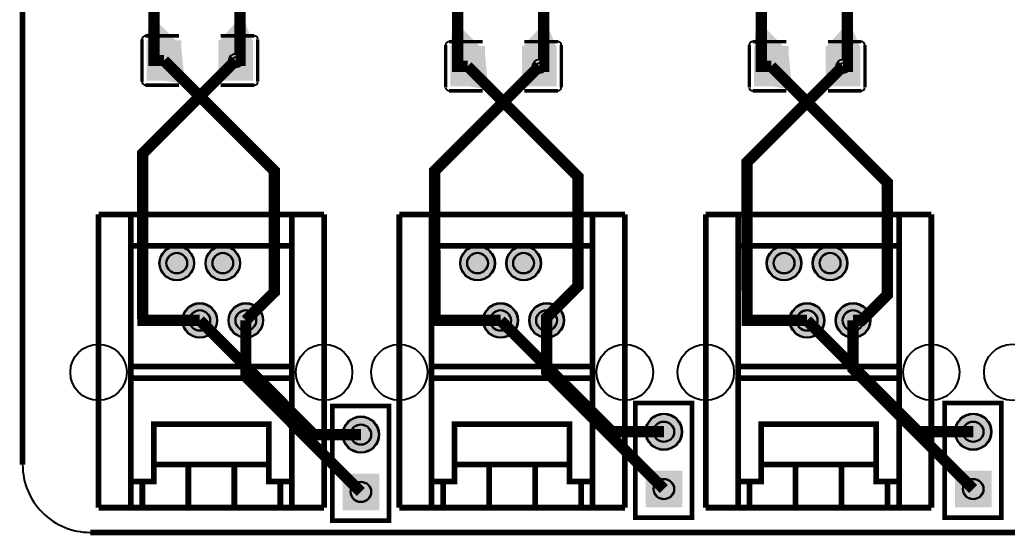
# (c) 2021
# Model space of a CAD drawing. Header units: millimetres. Extents: x 6 to 157, y 23 to 115.
# Drawn here: x 6.87 to 50.66, y 22.87 to 45.72 of the extents above; entities that cross this region are included whole.
import ezdxf

# ---------------------------------------------------------------- set-up
doc = ezdxf.new("R2010")
doc.units = ezdxf.units.MM
for name, color, linetype, true_color in [('BoardOutLine', 7, 'Continuous', 0xff00ff), ('BottomLayer', 7, 'Continuous', 0x0000ff), ('BottomSolderMaskLayer', 7, 'Continuous', 0xaa00ff), ('Hole', 7, 'Continuous', 0x222222), ('Multi-Layer', 7, 'Continuous', 0xc0c0c0), ('TopLayer', 7, 'Continuous', 0xff0000), ('TopPasteMaskLayer', 7, 'Continuous', 0x808080), ('TopSilkLayer', 7, 'Continuous', 0xffcc00), ('TopSolderMaskLayer', 7, 'Continuous', 0x800080)]:
    doc.layers.add(name, color=color, linetype=linetype, true_color=true_color)

msp = doc.modelspace()

# ---------------------------------------------------------------- hatches: boundary and pattern name
at = {"layer": 'BottomLayer'}
for points in [[(16.236215392430722, 44.13460756921518), (16.66702057404109, 43.70330708661413), (16.41264160528317, 43.526677673355266), (16.059291338582625, 43.880434340868646)], [(29.69811785623574, 43.88073152146296), (30.12917195834393, 43.44967741935477), (29.874894589789392, 43.272900685801346), (29.521341122682315, 43.626454152908195)], [(43.160144780289556, 43.88073152146296), (43.59119888239775, 43.44967741935477), (43.33692151384321, 43.272900685801346), (42.98336804673613, 43.626454152908195)], [(14.85748031496064, 33.14498602997196), (14.85698247396499, 31.644986029972074), (14.10714757429514, 32.145234950469785), (14.10731521463049, 32.645234950469785)], [(15.387561595123088, 32.92531623063235), (14.326901193802314, 31.864655829311573), (15.210784861569664, 31.68787909575815), (15.56433832867674, 32.04143256286511)], [(28.192567945135806, 33.14498602997196), (28.192072644145355, 31.644986029972074), (27.442237744475506, 32.145234950469785), (27.442402844805883, 32.645234950469785)], [(28.72265430530865, 32.92531369062738), (27.66198628397251, 31.864660909321742), (28.54586995173986, 31.687876555753064), (28.899423418846936, 32.04143002285991)], [(41.7815951231903, 33.14498602997196), (41.78109982219962, 31.644986029972074), (41.03126492253, 32.145234950469785), (41.03143002286015, 32.645234950469785)], [(42.31168148336292, 32.92531369062738), (41.251013462027004, 31.864660909321742), (42.134897129794126, 31.687876555753064), (42.4884505969012, 32.04143002285991)], [(21.99994157988317, 26.546611633223165), (21.99994157988317, 28.12141478282956), (21.212540005079973, 27.584013208026363), (21.212540005079973, 27.084013208026363)], [(35.43307086614186, 26.67361188722373), (35.43307086614186, 28.24841503683001), (34.645669291338436, 27.711013462026926), (34.645669291338436, 27.211013462026813)], [(49.14909829819658, 26.67361188722373), (49.14909829819658, 28.24841503683001), (48.36169672339338, 27.711013462026926), (48.36169672339338, 27.211013462026813)]]:
    msp.add_hatch(color=256, dxfattribs=at).paths.add_polyline_path(points)
at = {"layer": 'BottomSolderMaskLayer'}
for points in [[(13.061785623571211, 34.9349758699517, 1), (14.612585725171414, 34.9349758699517, 1)], [(15.10191770383534, 34.9349758699517, 1), (16.652717805435543, 34.9349758699517, 1)], [(26.396558293116584, 34.9349758699517, 1), (27.947358394716787, 34.9349758699517, 1)], [(28.436944373888707, 34.9349758699517, 1), (29.98774447548891, 34.9349758699517, 1)], [(39.98558547117085, 34.9349758699517, 1), (41.53638557277105, 34.9349758699517, 1)], [(42.0259715519432, 34.9349758699517, 1), (43.5767716535434, 34.9349758699517, 1)], [(14.08185166370339, 32.39497078994157, 1), (15.632651765303592, 32.39497078994157, 1)], [(16.121729743459525, 32.39497078994157, 1), (17.672529845059728, 32.39497078994157, 1)], [(27.416878333756756, 32.39497078994157, 1), (28.96767843535696, 32.39497078994157, 1)], [(29.456756413512892, 32.39497078994157, 1), (31.007556515113095, 32.39497078994157, 1)], [(41.00590551181125, 32.39497078994157, 1), (42.55670561341145, 32.39497078994157, 1)], [(43.045783591567385, 32.39497078994157, 1), (44.59658369316759, 32.39497078994157, 1)], [(21.18719837439675, 27.33401066802128, 1), (22.81280162560325, 27.33401066802128, 1)], [(34.62026924053861, 27.461010922021842, 1), (36.24587249174511, 27.461010922021842, 1)], [(48.33629667259333, 27.461010922021842, 1), (49.96189992379983, 27.461010922021842, 1)], [(21.18725081321122, 25.606859652428852), (22.812854064417934, 25.606859652428852), (22.812854064417934, 23.98125640122248), (21.18725081321122, 23.98125640122248)], [(34.62026924053839, 25.733859906429416), (36.245872491745104, 25.733859906429416), (36.245872491745104, 24.108256655223045), (34.62026924053839, 24.108256655223045)], [(48.33629667259311, 25.733859906429416), (49.96189992380005, 25.733859906429416), (49.96189992380005, 24.108256655223045), (48.33629667259311, 24.108256655223045)]]:
    msp.add_hatch(color=256, dxfattribs=at).paths.add_polyline_path(points)
at = {"layer": 'Multi-Layer'}
for points in [[(13.087185674371312, 34.9349758699517, 1), (14.587185674371312, 34.9349758699517, 1)], [(15.127317754635442, 34.9349758699517, 1), (16.627317754635442, 34.9349758699517, 1)], [(26.421958343916685, 34.9349758699517, 1), (27.921958343916685, 34.9349758699517, 1)], [(28.46234442468881, 34.9349758699517, 1), (29.96234442468881, 34.9349758699517, 1)], [(40.01098552197095, 34.9349758699517, 1), (41.51098552197095, 34.9349758699517, 1)], [(42.0513716027433, 34.9349758699517, 1), (43.5513716027433, 34.9349758699517, 1)], [(14.10725171450349, 32.39497078994157, 1), (15.60725171450349, 32.39497078994157, 1)], [(16.147129794259627, 32.39497078994157, 1), (17.647129794259627, 32.39497078994157, 1)], [(27.442278384556857, 32.39497078994157, 1), (28.942278384556857, 32.39497078994157, 1)], [(29.482156464312993, 32.39497078994157, 1), (30.982156464312993, 32.39497078994157, 1)], [(41.03130556261135, 32.39497078994157, 1), (42.53130556261135, 32.39497078994157, 1)], [(43.07118364236749, 32.39497078994157, 1), (44.57118364236749, 32.39497078994157, 1)], [(21.212598425196852, 27.33401066802128, 1), (22.787401574803148, 27.33401066802128, 1)], [(34.64566929133871, 27.461010922021842, 1), (36.22047244094501, 27.461010922021842, 1)], [(48.36169672339343, 27.461010922021842, 1), (49.936499872999725, 27.461010922021842, 1)], [(21.212649225298264, 25.581457962915806), (22.787452374904888, 25.581457962915806), (22.787452374904888, 24.006654813309638), (21.212649225298264, 24.006654813309638)], [(34.645669291338436, 25.70845821691637), (36.22047244094506, 25.70845821691637), (36.22047244094506, 24.133655067310087), (34.645669291338436, 24.133655067310087)], [(48.36169672339338, 25.70845821691637), (49.936499872999775, 25.70845821691637), (49.936499872999775, 24.133655067310087), (48.36169672339338, 24.133655067310087)]]:
    msp.add_hatch(color=256, dxfattribs=at).paths.add_polyline_path(points)
at = {"layer": 'TopLayer'}
for points in [[(12.524036068072292, 44.78309372618742), (13.82702565405134, 44.78309372618742), (13.07702565405134, 45.53309372618742), (12.57702565405134, 45.53309372618742)], [(17.194023368046828, 44.78309372618742), (15.709027178054384, 44.78309372618742), (16.387033274066653, 45.53309372618742), (16.887033274066653, 45.53309372618742)], [(25.986062992126108, 44.529029718059405), (27.289052578105156, 44.529029718059405), (26.539052578105384, 45.279029718059405), (26.039052578105156, 45.279029718059405)], [(30.656050292100645, 44.529029718059405), (29.17111506223, 44.529029718059405), (29.84906019812024, 45.279029718059405), (30.34906019812047, 45.279029718059405)], [(39.448089916179924, 44.529029718059405), (40.75107950215897, 44.529029718059405), (40.0010795021592, 45.279029718059405), (39.50107950215897, 45.279029718059405)], [(44.11807721615446, 44.529029718059405), (42.63314198628382, 44.529029718059405), (43.31108712217406, 45.279029718059405), (43.811087122174285, 45.279029718059405)], [(14.009017018034001, 44.78310896621781), (14.009017018034001, 43.05509271018536), (12.524028448056924, 43.05509271018536), (12.524028448056924, 44.78310896621781)], [(14.009032258064508, 44.78309372618742), (13.131404622809214, 43.055069850139716), (13.906720853441811, 42.92537465074918), (14.144884429769036, 43.39431546863091)], [(15.709042418084891, 44.78310896621781), (15.709042418084891, 43.05509271018536), (17.194030988061968, 43.05509271018536), (17.194030988061968, 44.78310896621781)], [(16.209700279400522, 44.10437388874766), (16.693535687071517, 43.73354330708662), (16.887033274066653, 43.96926593853186), (16.387033274066653, 44.352484124968214)], [(27.471043942088045, 44.52905765811522), (27.471043942088045, 42.801041402082774), (25.98605537211074, 42.801041402082774), (25.98605537211074, 44.52905765811522)], [(27.470998221996524, 44.529029718059405), (26.59365252730504, 42.8010693421387), (27.368872237744654, 42.67124714249428), (27.606992633985328, 43.140233680467304)], [(29.171069342138708, 44.52905765811522), (29.171069342138708, 42.801041402082774), (30.656057912115784, 42.801041402082774), (30.656057912115784, 44.52905765811522)], [(40.93307086614186, 44.52905765811522), (40.93307086614186, 42.801041402082774), (39.44808229616456, 42.801041402082774), (39.44808229616456, 44.52905765811522)], [(40.93302514605034, 44.529029718059405), (40.055679451358856, 42.8010693421387), (40.83089916179847, 42.67124714249428), (41.069019558039145, 43.140233680467304)], [(42.633096266192524, 44.52905765811522), (42.633096266192524, 42.801041402082774), (44.1180848361696, 42.801041402082774), (44.1180848361696, 44.52905765811522)], [(29.67172720345434, 43.8506197612395), (30.155562611125333, 43.47978917957823), (30.34906019812047, 43.71551435102867), (29.84906019812024, 44.098732537465025)], [(43.133754127508155, 43.8506197612395), (43.61758953517915, 43.47978917957823), (43.811087122174285, 43.71551435102867), (43.31108712217406, 44.098732537465025)], [(17.426992633985265, 31.864208788417614), (16.367228854457835, 32.92576581153162), (17.25126238252483, 33.10179324358637), (17.604516129032163, 32.74794259588509)], [(30.82045720091446, 31.929822199644377), (29.643817627635144, 32.860152400304855), (30.499860299720694, 33.13941833883655), (30.894744729489503, 32.82719583439166)], [(44.12293116586238, 31.708374396748695), (43.51939801879598, 33.08160020320031), (44.39983235966474, 32.94236220472442), (44.61572263144535, 32.45114554229099)], [(17.64710947421895, 32.39399542799083), (16.14711201422392, 32.39597917195829), (16.64611887223782, 31.64531877063746), (17.14611887223782, 31.644655829311546)], [(30.982136144272317, 32.39399542799083), (29.482138684277288, 32.39597917195829), (29.981145542291188, 31.64531877063746), (30.481145542291188, 31.644655829311546)], [(44.57116332232658, 32.39399542799083), (43.07116586233178, 32.39597917195829), (43.570172720345454, 31.64531877063746), (44.070172720345454, 31.644655829311546)], [(21.212639065278154, 24.15881381762756), (22.618394716789453, 25.58143510287016), (21.564043688087395, 25.581475742951397), (21.212598425196802, 25.225814071628065)], [(34.64564389128782, 24.290259080518013), (36.05588265176539, 25.70843535687061), (34.9981965963932, 25.708445516890947), (34.64563627127268, 25.35389890779777)], [(48.36167132334276, 24.290259080518013), (49.7719100838201, 25.70843535687061), (48.71422402844814, 25.708445516890947), (48.361663703327395, 25.35389890779777)]]:
    msp.add_hatch(color=256, dxfattribs=at).paths.add_polyline_path(points)
at = {"layer": 'TopPasteMaskLayer'}
for points in [[(14.009017018034001, 44.68310896621779), (14.009017018034001, 44.31285242570482), (13.909017018034092, 44.212852425704796), (13.604114808229724, 44.212852425704796), (13.504114808229588, 44.11285242570489), (13.504114808229588, 43.7253492506984), (13.604114808229724, 43.62534925069849), (13.909017018034092, 43.62534925069849), (14.009017018034001, 43.52534925069847), (14.009017018034001, 43.155092710185386), (13.909017018034092, 43.05509271018536), (12.624028448056833, 43.05509271018536), (12.524028448056924, 43.155092710185386), (12.524028448056924, 44.68310896621779), (12.624028448056833, 44.78310896621781), (13.909017018034092, 44.78310896621781)], [(15.709042418084891, 44.68310896621779), (15.709042418084891, 44.31285242570482), (15.8090424180848, 44.212852425704796), (16.11394462788917, 44.212852425704796), (16.213944627889305, 44.11285242570489), (16.213944627889305, 43.7253492506984), (16.11394462788917, 43.62534925069849), (15.8090424180848, 43.62534925069849), (15.709042418084891, 43.52534925069847), (15.709042418084891, 43.155092710185386), (15.8090424180848, 43.05509271018536), (17.09403098806206, 43.05509271018536), (17.194030988061968, 43.155092710185386), (17.194030988061968, 44.68310896621779), (17.09403098806206, 44.78310896621781), (15.8090424180848, 44.78310896621781)], [(27.471043942088045, 44.4290576581152), (27.471043942088045, 44.058801117602115), (27.37104394208791, 43.958801117602206), (27.06614173228354, 43.958801117602206), (26.966141732283404, 43.858801117602184), (26.966141732283404, 43.47129794259581), (27.06614173228354, 43.3712979425959), (27.37104394208791, 43.3712979425959), (27.471043942088045, 43.27129794259588), (27.471043942088045, 42.9010414020828), (27.37104394208791, 42.801041402082774), (26.08605537211065, 42.801041402082774), (25.98605537211074, 42.9010414020828), (25.98605537211074, 44.4290576581152), (26.08605537211065, 44.52905765811522), (27.37104394208791, 44.52905765811522)], [(29.171069342138708, 44.4290576581152), (29.171069342138708, 44.058801117602115), (29.271069342138844, 43.958801117602206), (29.575971551943212, 43.958801117602206), (29.67597155194335, 43.858801117602184), (29.67597155194335, 43.47129794259581), (29.575971551943212, 43.3712979425959), (29.271069342138844, 43.3712979425959), (29.171069342138708, 43.27129794259588), (29.171069342138708, 42.9010414020828), (29.271069342138844, 42.801041402082774), (30.556057912115875, 42.801041402082774), (30.656057912115784, 42.9010414020828), (30.656057912115784, 44.4290576581152), (30.556057912115875, 44.52905765811522), (29.271069342138844, 44.52905765811522)], [(40.93307086614186, 44.4290576581152), (40.93307086614186, 44.058801117602115), (40.833070866141725, 43.958801117602206), (40.52816865633736, 43.958801117602206), (40.42816865633722, 43.858801117602184), (40.42816865633722, 43.47129794259581), (40.52816865633736, 43.3712979425959), (40.833070866141725, 43.3712979425959), (40.93307086614186, 43.27129794259588), (40.93307086614186, 42.9010414020828), (40.833070866141725, 42.801041402082774), (39.548082296164466, 42.801041402082774), (39.44808229616456, 42.9010414020828), (39.44808229616456, 44.4290576581152), (39.548082296164466, 44.52905765811522), (40.833070866141725, 44.52905765811522)], [(42.633096266192524, 44.4290576581152), (42.633096266192524, 44.058801117602115), (42.73309626619266, 43.958801117602206), (43.03799847599703, 43.958801117602206), (43.137998475997165, 43.858801117602184), (43.137998475997165, 43.47129794259581), (43.03799847599703, 43.3712979425959), (42.73309626619266, 43.3712979425959), (42.633096266192524, 43.27129794259588), (42.633096266192524, 42.9010414020828), (42.73309626619266, 42.801041402082774), (44.01808483616969, 42.801041402082774), (44.1180848361696, 42.9010414020828), (44.1180848361696, 44.4290576581152), (44.01808483616969, 44.52905765811522), (42.73309626619266, 44.52905765811522)]]:
    msp.add_hatch(color=256, dxfattribs=at).paths.add_polyline_path(points)
at = {"layer": 'TopSolderMaskLayer'}
for points in [[(14.03441924107824, 44.80851312397749), (14.03441924107824, 43.029696019624794), (12.498631438398661, 43.029696019624794), (12.498631438398661, 44.80851312397749)], [(15.683640195040653, 44.80851312397749), (15.683640195040653, 43.029696019624794), (17.21942799772023, 43.029696019624794), (17.21942799772023, 44.80851312397749)], [(27.496446165132284, 44.554460322435034), (27.496446165132284, 42.77564321808245), (25.960658362452477, 42.77564321808245), (25.960658362452477, 44.554460322435034)], [(29.14566711909424, 44.554460322435034), (29.14566711909424, 42.77564321808245), (30.681454921774048, 42.77564321808245), (30.681454921774048, 44.554460322435034)], [(40.9584730891861, 44.554460322435034), (40.9584730891861, 42.77564321808245), (39.422685286506294, 42.77564321808245), (39.422685286506294, 44.554460322435034)], [(42.60769404314806, 44.554460322435034), (42.60769404314806, 42.77564321808245), (44.14348184582809, 42.77564321808245), (44.14348184582809, 44.554460322435034)], [(13.061785623571211, 34.9349758699517, 1), (14.612585725171414, 34.9349758699517, 1)], [(15.10191770383534, 34.9349758699517, 1), (16.652717805435543, 34.9349758699517, 1)], [(26.396558293116584, 34.9349758699517, 1), (27.947358394716787, 34.9349758699517, 1)], [(28.436944373888707, 34.9349758699517, 1), (29.98774447548891, 34.9349758699517, 1)], [(39.98558547117085, 34.9349758699517, 1), (41.53638557277105, 34.9349758699517, 1)], [(42.0259715519432, 34.9349758699517, 1), (43.5767716535434, 34.9349758699517, 1)], [(14.08185166370339, 32.39497078994157, 1), (15.632651765303592, 32.39497078994157, 1)], [(16.121729743459525, 32.39497078994157, 1), (17.672529845059728, 32.39497078994157, 1)], [(27.416878333756756, 32.39497078994157, 1), (28.96767843535696, 32.39497078994157, 1)], [(29.456756413512892, 32.39497078994157, 1), (31.007556515113095, 32.39497078994157, 1)], [(41.00590551181125, 32.39497078994157, 1), (42.55670561341145, 32.39497078994157, 1)], [(43.045783591567385, 32.39497078994157, 1), (44.59658369316759, 32.39497078994157, 1)], [(21.18719837439675, 27.33401066802128, 1), (22.81280162560325, 27.33401066802128, 1)], [(34.62026924053861, 27.461010922021842, 1), (36.24587249174511, 27.461010922021842, 1)], [(48.33629667259333, 27.461010922021842, 1), (49.96189992379983, 27.461010922021842, 1)], [(21.18725081321122, 25.606859652428852), (22.812854064417934, 25.606859652428852), (22.812854064417934, 23.98125640122248), (21.18725081321122, 23.98125640122248)], [(34.62026924053839, 25.733859906429416), (36.245872491745104, 25.733859906429416), (36.245872491745104, 24.108256655223045), (34.62026924053839, 24.108256655223045)], [(48.33629667259311, 25.733859906429416), (49.96189992380005, 25.733859906429416), (49.96189992380005, 24.108256655223045), (48.33629667259311, 24.108256655223045)]]:
    msp.add_hatch(color=256, dxfattribs=at).paths.add_polyline_path(points)

# ---------------------------------------------------------------- linework, layer by layer
at = {"layer": 'BoardOutLine', "const_width": 0.25400050800101603}
for points in [[(7.000025400050845, 26.000050800101576), (7.000025400050845, 112.00022860045715)], [(154.00030480060968, 23.000050800101462), (10.000025400050845, 23.000050800101462)]]:
    msp.add_lwpolyline(points, dxfattribs=at)
at = {"layer": 'BoardOutLine'}
msp.add_arc((10.000025400050845, 26.000050800101462), 3.0000000000000004, 179.9999999999993, 270, dxfattribs=at)
at = {"layer": 'BottomLayer', "const_width": 0.5}
for points in [[(16.45161290322585, 43.91922783845564), (12.319024638049314, 39.7866395732791), (12.329184658369286, 32.39522479044956), (14.856489712979283, 32.39522479044956)], [(29.913639827279894, 43.66522733045463), (25.273050546101103, 39.024638049276064), (25.283210566421076, 32.39522479044956), (28.19151638303265, 32.39522479044956)], [(43.37566675133371, 43.66522733045463), (39.1160782321565, 39.40563881127753), (39.12623825247647, 32.39522479044956), (41.78054356108714, 32.39522479044956)], [(14.85725171450349, 32.39497078994157), (19.918211836423552, 27.33401066802128), (22, 27.33401066802128)], [(28.192278384556857, 32.39497078994157), (33.12623825247647, 27.461010922021842), (35.43307086614186, 27.461010922021842)], [(41.78130556261135, 32.39497078994157), (46.715265430530735, 27.461010922021842), (49.14909829819658, 27.461010922021842)]]:
    msp.add_lwpolyline(points, dxfattribs=at)
at = {"layer": 'BottomSolderMaskLayer'}
for centre, radius in [((13.837185674371312, 34.9349758699517), 0.7754000508001018), ((15.877317754635442, 34.9349758699517), 0.7754000508001018), ((27.171958343916685, 34.9349758699517), 0.7754000508001018), ((29.21234442468881, 34.9349758699517), 0.7754000508001018), ((40.76098552197095, 34.9349758699517), 0.7754000508001018), ((42.8013716027433, 34.9349758699517), 0.7754000508001018), ((13.837058674117316, 34.935077470154965), 0.4652531606138482), ((15.877190754381445, 34.935077470154965), 0.4652531606138482), ((27.172085344170682, 34.935077470154965), 0.4652531606138482), ((29.21221742443481, 34.935077470154965), 0.4652531606138482), ((40.76111252222495, 34.935077470154965), 0.4652531606138482), ((42.801244602489305, 34.935077470154965), 0.4652531606138482), ((14.85725171450349, 32.39497078994157), 0.7754000508001018), ((14.857124714249494, 32.39507239014472), 0.4652531606138482), ((16.897129794259627, 32.39497078994157), 0.7754000508001018), ((16.89700279400563, 32.39507239014472), 0.4652531606138482), ((28.192278384556857, 32.39497078994157), 0.7754000508001018), ((28.19215138430286, 32.39507239014472), 0.4652531606138482), ((30.232156464312993, 32.39497078994157), 0.7754000508001018), ((30.232029464058996, 32.39507239014472), 0.4652531606138482), ((41.78130556261135, 32.39497078994157), 0.7754000508001018), ((41.78117856235713, 32.39507239014472), 0.4652531606138482), ((43.82118364236749, 32.39497078994157), 0.7754000508001018), ((43.82105664211326, 32.39507239014472), 0.4652531606138482), ((22, 27.33401066802128), 0.8128016256032513), ((35.43307086614186, 27.461010922021842), 0.8128016256032513), ((49.14909829819658, 27.461010922021842), 0.8128016256032513), ((22.00005080010169, 27.334061468122854), 0.45883962735667416), ((35.43307086614186, 27.461061722123418), 0.45883962735667416), ((49.14909829819658, 27.461061722123418), 0.45883962735667416), ((22.00005080010169, 24.794056388112722), 0.45883962735667416), ((35.43307086614186, 24.921056642113285), 0.45883962735667416), ((49.14909829819658, 24.921056642113285), 0.45883962735667416)]:
    msp.add_circle(centre, radius, dxfattribs=at)
at = {"layer": 'Hole'}
for centre in [(16.45161290322585, 43.91897383794765), (29.913639827279894, 43.66522733045463), (43.37566675133371, 43.66522733045463)]:
    msp.add_circle(centre, 0.15240030480060962, dxfattribs=at)
at = {"layer": 'Multi-Layer'}
for centre, radius in [((16.45161290322585, 43.91897383794765), 0.30480060960121924), ((29.913639827279894, 43.66522733045463), 0.30480060960121924), ((43.37566675133371, 43.66522733045463), 0.30480060960121924), ((13.837185674371312, 34.9349758699517), 0.7500000000000001), ((15.877317754635442, 34.9349758699517), 0.7500000000000001), ((27.171958343916685, 34.9349758699517), 0.7500000000000001), ((29.21234442468881, 34.9349758699517), 0.7500000000000001), ((40.76098552197095, 34.9349758699517), 0.7500000000000001), ((42.8013716027433, 34.9349758699517), 0.7500000000000001), ((13.837058674117316, 34.935077470154965), 0.4500127000254001), ((15.877190754381445, 34.935077470154965), 0.4500127000254001), ((27.172085344170682, 34.935077470154965), 0.4500127000254001), ((29.21221742443481, 34.935077470154965), 0.4500127000254001), ((40.76111252222495, 34.935077470154965), 0.4500127000254001), ((42.801244602489305, 34.935077470154965), 0.4500127000254001), ((14.85725171450349, 32.39497078994157), 0.7500000000000001), ((14.857124714249494, 32.39507239014472), 0.4500127000254001), ((16.897129794259627, 32.39497078994157), 0.7500000000000001), ((16.89700279400563, 32.39507239014472), 0.4500127000254001), ((28.192278384556857, 32.39497078994157), 0.7500000000000001), ((28.19215138430286, 32.39507239014472), 0.4500127000254001), ((30.232156464312993, 32.39497078994157), 0.7500000000000001), ((30.232029464058996, 32.39507239014472), 0.4500127000254001), ((41.78130556261135, 32.39497078994157), 0.7500000000000001), ((41.78117856235713, 32.39507239014472), 0.4500127000254001), ((43.82118364236749, 32.39497078994157), 0.7500000000000001), ((43.82105664211326, 32.39507239014472), 0.4500127000254001), ((10.367284734569466, 30.094996189992344), 1.2500127000254), ((20.3670307340617, 30.094996189992344), 1.2500127000254), ((23.70205740411484, 30.094996189992344), 1.2500127000254), ((33.70205740411484, 30.094996189992344), 1.2500127000254), ((37.291084582169105, 30.094996189992344), 1.2500127000254), ((47.2913385826771, 30.094996189992344), 1.2500127000254), ((50.88036576073159, 30.094996189992344), 1.2500127000254), ((22, 27.33401066802128), 0.7874015748031498), ((35.43307086614186, 27.461010922021842), 0.7874015748031498), ((49.14909829819658, 27.461010922021842), 0.7874015748031498), ((22.00005080010169, 27.334061468122854), 0.4445008890017781), ((35.43307086614186, 27.461061722123418), 0.4445008890017781), ((49.14909829819658, 27.461061722123418), 0.4445008890017781), ((22.00005080010169, 24.794056388112722), 0.4445008890017781), ((35.43307086614186, 24.921056642113285), 0.4445008890017781), ((49.14909829819658, 24.921056642113285), 0.4445008890017781)]:
    msp.add_circle(centre, radius, dxfattribs=at)
at = {"layer": 'TopLayer', "const_width": 0.5}
for points in [[(12.82702565405134, 47.39649479298953), (12.82702565405134, 43.91922783845564), (13.266446532893042, 43.91922783845564)], [(16.637033274066653, 47.39649479298953), (16.637033274066653, 43.91922783845564), (16.45161290322585, 43.91922783845564)], [(26.289052578105156, 47.39649479298953), (26.289052578105156, 43.66522733045463), (26.72847345694686, 43.66522733045463)], [(30.09906019812047, 47.39649479298953), (30.09906019812047, 43.66522733045463), (29.913639827279894, 43.66522733045463)], [(39.75107950215897, 47.39649479298953), (39.75107950215897, 43.66522733045463), (40.190500381000675, 43.66522733045463)], [(43.561087122174285, 47.39649479298953), (43.561087122174285, 43.66522733045463), (43.37566675133371, 43.66522733045463)], [(13.266446532893042, 43.91922783845564), (18.161036322072732, 39.024638049276064), (18.161036322072732, 33.65506731013454), (16.896113792227652, 32.39522479044956)], [(26.72847345694686, 43.66522733045463), (31.62306324612655, 38.77063754127505), (31.62306324612655, 33.909067818135554), (30.23114046228102, 32.517145034290024), (30.23114046228102, 32.39522479044956)], [(40.190500381000675, 43.66522733045463), (45.33909067818149, 38.51663703327404), (45.33909067818149, 33.52806705613409), (44.206248412496734, 32.39522479044956), (43.82016764033551, 32.39522479044956)], [(16.896113792227652, 32.39522479044956), (16.896113792227652, 29.89585979171943), (21.998983997968026, 24.79298958597917)], [(30.23114046228102, 32.39522479044956), (30.23114046228102, 30.121920243840464), (35.43307086614186, 24.91998983997962)], [(43.82016764033551, 32.39522479044956), (43.82016764033551, 30.248920497841027), (49.14909829819658, 24.91998983997962)]]:
    msp.add_lwpolyline(points, dxfattribs=at)
at = {"layer": 'TopSilkLayer'}
for points, const_width in [([(12.29542799085607, 44.85930911861817), (12.29542799085607, 42.978892557785)], 0.15240030480060962), ([(13.932816865633868, 45.01170942341878), (12.447828295656564, 45.01170942341878)], 0.15240030480060962), ([(15.785242570485025, 45.01170942341878), (17.27023114046233, 45.01170942341878)], 0.15240030480060962), ([(17.422631445262823, 44.85930911861817), (17.422631445262823, 42.978892557785)], 0.15240030480060962), ([(25.757454914909886, 44.60525781051558), (25.757454914909886, 42.72484124968241)], 0.15240030480060962), ([(27.394843789687684, 44.75765811531619), (25.90985521971038, 44.75765811531619)], 0.15240030480060962), ([(29.24726949453907, 44.75765811531619), (30.732258064516145, 44.75765811531619)], 0.15240030480060962), ([(30.88465836931664, 44.60525781051558), (30.88465836931664, 42.72484124968241)], 0.15240030480060962), ([(39.2194818389637, 44.60525781051558), (39.2194818389637, 42.72484124968241)], 0.15240030480060962), ([(40.8568707137415, 44.75765811531619), (39.371882143764196, 44.75765811531619)], 0.15240030480060962), ([(42.709296418592885, 44.75765811531619), (44.19428498856996, 44.75765811531619)], 0.15240030480060962), ([(44.346685293370456, 44.60525781051558), (44.346685293370456, 42.72484124968241)], 0.15240030480060962), ([(12.447828295656564, 42.826492252984394), (13.932816865633868, 42.826492252984394)], 0.15240030480060962), ([(17.27023114046233, 42.826492252984394), (15.785242570485025, 42.826492252984394)], 0.15240030480060962), ([(25.90985521971038, 42.572440944881805), (27.394843789687684, 42.572440944881805)], 0.15240030480060962), ([(30.732258064516145, 42.572440944881805), (29.24726949453907, 42.572440944881805)], 0.15240030480060962), ([(39.371882143764196, 42.572440944881805), (40.8568707137415, 42.572440944881805)], 0.15240030480060962), ([(44.19428498856996, 42.572440944881805), (42.709296418592885, 42.572440944881805)], 0.15240030480060962), ([(10.36715773431547, 37.09507239014465), (20.367132334264852, 37.09507239014465)], 0.25400050800101603), ([(10.36715773431547, 37.09507239014465), (10.36715773431547, 24.09507239014465)], 0.25400050800101603), ([(11.797104394208873, 24.105054610109164), (11.797104394208873, 37.10502921005832)], 0.25400050800101603), ([(18.93713487426976, 24.10510541021074), (18.93713487426976, 37.10508001016001)], 0.25400050800101603), ([(20.367132334264852, 24.095097790195496), (20.367132334264852, 37.09507239014465)], 0.25400050800101603), ([(23.702184404368836, 37.09507239014465), (33.70215900431822, 37.09507239014465)], 0.25400050800101603), ([(23.702184404368836, 37.09507239014465), (23.702184404368836, 24.09507239014465)], 0.25400050800101603), ([(25.13213106426224, 24.105054610109164), (25.13213106426224, 37.10502921005832)], 0.25400050800101603), ([(32.272161544323126, 24.10510541021074), (32.272161544323126, 37.10508001016001)], 0.25400050800101603), ([(33.70215900431822, 24.095097790195496), (33.70215900431822, 37.09507239014465)], 0.25400050800101603), ([(37.2912115824231, 37.09507239014465), (47.291186182372485, 37.09507239014465)], 0.25400050800101603), ([(37.2912115824231, 37.09507239014465), (37.2912115824231, 24.09507239014465)], 0.25400050800101603), ([(38.721158242316505, 24.105054610109164), (38.721158242316505, 37.10502921005832)], 0.25400050800101603), ([(45.86118872237762, 24.10510541021074), (45.86118872237762, 37.10508001016001)], 0.25400050800101603), ([(47.291186182372485, 24.095097790195496), (47.291186182372485, 37.09507239014465)], 0.25400050800101603), ([(18.93713487426976, 35.70508001016003), (11.79712979425949, 35.70508001016003)], 0.25400050800101603), ([(32.272161544323126, 35.70508001016003), (25.132156464313084, 35.70508001016003)], 0.25400050800101603), ([(45.86118872237762, 35.70508001016003), (38.72118364236735, 35.70508001016003)], 0.25400050800101603), ([(18.93637287274578, 30.35036830073659), (11.796418592837199, 30.35036830073659)], 0.25400050800101603), ([(32.271399542799145, 30.35036830073659), (25.131445262890566, 30.35036830073659)], 0.25400050800101603), ([(45.86042672085341, 30.35036830073659), (38.72047244094483, 30.35036830073659)], 0.25400050800101603), ([(18.93637287274578, 29.839827279654514), (11.796418592837199, 29.839827279654514)], 0.25400050800101603), ([(32.271399542799145, 29.839827279654514), (25.131445262890566, 29.839827279654514)], 0.25400050800101603), ([(45.86042672085341, 29.839827279654514), (38.72047244094483, 29.839827279654514)], 0.25400050800101603), ([(18.93713487426976, 25.250063500127), (17.91711963423927, 25.250063500127), (17.91711963423927, 27.80007620015226), (12.817119634239134, 27.80007620015226), (12.817119634239134, 25.250063500127), (11.79712979425949, 25.250063500127)], 0.25400050800101603), ([(32.272161544323126, 25.250063500127), (31.252146304292637, 25.250063500127), (31.252146304292637, 27.80007620015226), (26.152146304292728, 27.80007620015226), (26.152146304292728, 25.250063500127), (25.132156464313084, 25.250063500127)], 0.25400050800101603), ([(45.86118872237762, 25.250063500127), (44.84117348234713, 25.250063500127), (44.84117348234713, 27.80007620015226), (39.741173482346994, 27.80007620015226), (39.741173482346994, 25.250063500127), (38.72118364236735, 25.250063500127)], 0.25400050800101603), ([(17.91711963423927, 26.015062230124386), (12.817119634239134, 26.015062230124386)], 0.25400050800101603), ([(14.34714249428498, 26.015062230124386), (14.34714249428498, 24.23007366014724)], 0.25400050800101603), ([(16.38712217424427, 26.015062230124386), (16.38712217424427, 24.23007366014724)], 0.25400050800101603), ([(31.252146304292637, 26.015062230124386), (26.152146304292728, 26.015062230124386)], 0.25400050800101603), ([(27.682169164338347, 26.015062230124386), (27.682169164338347, 24.23007366014724)], 0.25400050800101603), ([(29.722148844297635, 26.015062230124386), (29.722148844297635, 24.23007366014724)], 0.25400050800101603), ([(44.84117348234713, 26.015062230124386), (39.741173482346994, 26.015062230124386)], 0.25400050800101603), ([(41.271196342392614, 26.015062230124386), (41.271196342392614, 24.23007366014724)], 0.25400050800101603), ([(43.31117602235213, 26.015062230124386), (43.31117602235213, 24.23007366014724)], 0.25400050800101603), ([(12.307137414274848, 25.250063500127), (12.307137414274848, 24.23007366014724)], 0.25400050800101603), ([(18.4271272542544, 25.250063500127), (18.4271272542544, 24.23007366014724)], 0.25400050800101603), ([(25.642164084328215, 25.250063500127), (25.642164084328215, 24.23007366014724)], 0.25400050800101603), ([(31.762153924307768, 25.250063500127), (31.762153924307768, 24.23007366014724)], 0.25400050800101603), ([(39.23119126238248, 25.250063500127), (39.23119126238248, 24.23007366014724)], 0.25400050800101603), ([(45.35118110236226, 25.250063500127), (45.35118110236226, 24.23007366014724)], 0.25400050800101603), ([(20.367132334264852, 24.095097790195496), (10.367132334264625, 24.095097790195496)], 0.25400050800101603), ([(33.70215900431822, 24.095097790195496), (23.70215900431822, 24.095097790195496)], 0.25400050800101603), ([(47.291186182372485, 24.095097790195496), (37.291186182372485, 24.095097790195496)], 0.25400050800101603)]:
    msp.add_lwpolyline(points, dxfattribs=dict(at, const_width=const_width))
at = {"layer": 'TopSilkLayer', "const_width": 0.20320040640081283}
for points in [[(20.73004826009651, 28.60406400812792), (23.244653289306598, 28.60406400812792), (23.244653289306598, 23.524053848107656), (20.73004826009651, 23.524053848107656), (20.73004826009651, 28.60406400812792)], [(34.16306832613668, 28.731064262128484), (36.67767335534654, 28.731064262128484), (36.67767335534654, 23.651054102108105), (34.16306832613668, 23.651054102108105), (34.16306832613668, 28.731064262128484)], [(47.879095758191625, 28.731064262128484), (50.393700787401485, 28.731064262128484), (50.393700787401485, 23.651054102108105), (47.879095758191625, 23.651054102108105), (47.879095758191625, 28.731064262128484)]]:
    msp.add_lwpolyline(points, close=True, dxfattribs=at)
at = {"layer": 'TopSilkLayer'}
for centre, start, end in [((12.447828295656564, 44.85930911861817), 90, 179.99999999999136), ((17.27023114046233, 44.85930911861817), 0, 90), ((25.90985521971038, 44.60525781051547), 90, 179.99999999999136), ((30.732258064516145, 44.60525781051547), 0, 90), ((39.371882143764196, 44.60525781051547), 90, 179.99999999999136), ((44.19428498856996, 44.60525781051547), 0, 90), ((12.447828295656564, 42.978892557785116), 180, 270), ((17.27023114046233, 42.978892557785116), 270, 0), ((25.90985521971038, 42.72484124968241), 180, 270), ((30.732258064516145, 42.72484124968241), 270, 0), ((39.371882143764196, 42.72484124968241), 180, 270), ((44.19428498856996, 42.72484124968241), 270, 0)]:
    msp.add_arc(centre, 0.15240030480060962, start, end, dxfattribs=at)
at = {"layer": 'TopSolderMaskLayer'}
for centre, radius in [((13.837185674371312, 34.9349758699517), 0.7754000508001018), ((15.877317754635442, 34.9349758699517), 0.7754000508001018), ((27.171958343916685, 34.9349758699517), 0.7754000508001018), ((29.21234442468881, 34.9349758699517), 0.7754000508001018), ((40.76098552197095, 34.9349758699517), 0.7754000508001018), ((42.8013716027433, 34.9349758699517), 0.7754000508001018), ((13.837058674117316, 34.935077470154965), 0.4652531606138482), ((15.877190754381445, 34.935077470154965), 0.4652531606138482), ((27.172085344170682, 34.935077470154965), 0.4652531606138482), ((29.21221742443481, 34.935077470154965), 0.4652531606138482), ((40.76111252222495, 34.935077470154965), 0.4652531606138482), ((42.801244602489305, 34.935077470154965), 0.4652531606138482), ((14.85725171450349, 32.39497078994157), 0.7754000508001018), ((14.857124714249494, 32.39507239014472), 0.4652531606138482), ((16.897129794259627, 32.39497078994157), 0.7754000508001018), ((16.89700279400563, 32.39507239014472), 0.4652531606138482), ((28.192278384556857, 32.39497078994157), 0.7754000508001018), ((28.19215138430286, 32.39507239014472), 0.4652531606138482), ((30.232156464312993, 32.39497078994157), 0.7754000508001018), ((30.232029464058996, 32.39507239014472), 0.4652531606138482), ((41.78130556261135, 32.39497078994157), 0.7754000508001018), ((41.78117856235713, 32.39507239014472), 0.4652531606138482), ((43.82118364236749, 32.39497078994157), 0.7754000508001018), ((43.82105664211326, 32.39507239014472), 0.4652531606138482), ((22, 27.33401066802128), 0.8128016256032513), ((35.43307086614186, 27.461010922021842), 0.8128016256032513), ((49.14909829819658, 27.461010922021842), 0.8128016256032513), ((22.00005080010169, 27.334061468122854), 0.45883962735667416), ((35.43307086614186, 27.461061722123418), 0.45883962735667416), ((49.14909829819658, 27.461061722123418), 0.45883962735667416), ((22.00005080010169, 24.794056388112722), 0.45883962735667416), ((35.43307086614186, 24.921056642113285), 0.45883962735667416), ((49.14909829819658, 24.921056642113285), 0.45883962735667416)]:
    msp.add_circle(centre, radius, dxfattribs=at)

doc.saveas('drawing.dxf')
